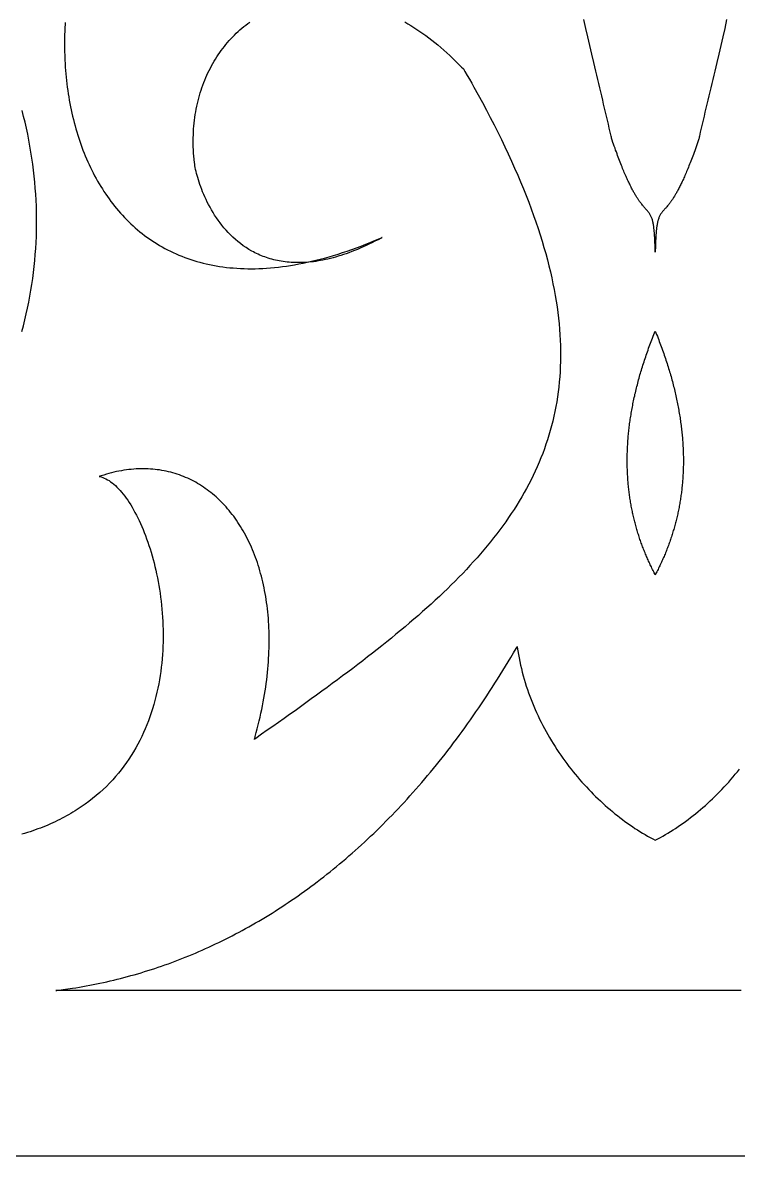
# Model space of a CAD drawing. Extents: x -53 to 64, y 95 to 135.
# Drawn here: x 27.5 to 40.8, y 95.46 to 116.51 of the extents above; entities that cross this region are included whole.
import ezdxf

# ---------------------------------------------------------------- set-up
doc = ezdxf.new("R2010")
doc.units = 0
doc.header["$MEASUREMENT"] = 0
doc.layers.add('LAYER_1', color=18, linetype='CONTINUOUS')

msp = doc.modelspace()

# ---------------------------------------------------------------- linework, layer by layer
at = {"layer": 'LAYER_1'}
for points in [[(34.601, 116.525), (34.656, 116.492), (34.712, 116.459), (34.767, 116.424), (34.823, 116.387), (34.878, 116.35), (34.934, 116.311), (34.99, 116.271), (35.045, 116.23), (35.101, 116.187), (35.156, 116.143), (35.212, 116.098), (35.268, 116.051), (35.323, 116.003), (35.379, 115.954), (35.434, 115.903), (35.489, 115.851), (35.545, 115.798), (35.6, 115.743), (35.655, 115.687), (35.683, 115.658), (35.69, 115.651), (35.693, 115.648), (35.695, 115.646), (35.696, 115.645), (35.697, 115.643), (35.718, 115.606), (35.761, 115.533), (35.802, 115.46), (35.843, 115.387), (35.884, 115.315), (35.963, 115.172), (36.041, 115.03), (36.116, 114.889), (36.189, 114.75), (36.26, 114.612), (36.329, 114.475), (36.395, 114.34), (36.46, 114.206), (36.522, 114.073), (36.583, 113.941), (36.641, 113.811), (36.697, 113.682), (36.752, 113.554), (36.804, 113.427), (36.854, 113.302), (36.902, 113.178), (36.949, 113.054), (36.993, 112.932), (37.035, 112.812), (37.076, 112.692), (37.114, 112.573), (37.151, 112.456), (37.185, 112.339), (37.218, 112.224), (37.249, 112.11), (37.278, 111.997), (37.305, 111.884), (37.33, 111.773), (37.353, 111.663), (37.374, 111.554), (37.394, 111.446), (37.412, 111.339), (37.428, 111.232), (37.442, 111.127), (37.455, 111.023), (37.465, 110.919), (37.474, 110.817), (37.482, 110.715), (37.487, 110.615), (37.491, 110.515), (37.493, 110.416), (37.493, 110.318), (37.492, 110.221), (37.489, 110.124), (37.484, 110.028), (37.478, 109.934), (37.47, 109.84), (37.46, 109.746), (37.449, 109.654), (37.436, 109.562), (37.422, 109.471), (37.406, 109.381), (37.388, 109.291), (37.369, 109.202), (37.349, 109.114), (37.326, 109.026), (37.303, 108.939), (37.278, 108.853), (37.251, 108.768), (37.223, 108.683), (37.193, 108.598), (37.162, 108.514), (37.129, 108.431), (37.095, 108.348), (37.06, 108.266), (37.023, 108.185), (36.985, 108.104), (36.945, 108.023), (36.904, 107.943), (36.862, 107.864), (36.818, 107.785), (36.773, 107.706), (36.726, 107.628), (36.679, 107.551), (36.63, 107.473), (36.579, 107.397), (36.527, 107.32), (36.475, 107.244), (36.42, 107.169), (36.365, 107.093), (36.308, 107.018), (36.25, 106.944), (36.191, 106.87), (36.131, 106.796), (36.069, 106.722), (36.007, 106.649), (35.943, 106.576), (35.878, 106.503), (35.811, 106.43), (35.744, 106.358), (35.676, 106.286), (35.606, 106.214), (35.535, 106.143), (35.464, 106.071), (35.391, 106), (35.317, 105.929), (35.242, 105.858), (35.166, 105.787), (35.089, 105.716), (35.011, 105.646), (34.932, 105.575), (34.852, 105.505), (34.771, 105.435), (34.689, 105.364), (34.606, 105.294), (34.522, 105.224), (34.437, 105.154), (34.351, 105.084), (34.265, 105.013), (34.177, 104.943), (34.089, 104.873), (33.999, 104.803), (33.909, 104.733), (33.818, 104.662), (33.726, 104.592), (33.633, 104.521), (33.54, 104.451), (33.445, 104.38), (33.35, 104.309), (33.254, 104.238), (33.158, 104.167), (33.06, 104.096), (32.962, 104.024), (32.863, 103.953), (32.763, 103.881), (32.663, 103.809), (32.562, 103.736), (32.46, 103.664), (32.357, 103.591), (32.254, 103.518), (32.151, 103.444), (32.046, 103.371), (31.941, 103.297), (31.835, 103.222), (31.809, 103.204), (31.807, 103.203), (31.807, 103.204), (31.808, 103.206), (31.809, 103.211), (31.812, 103.22), (31.822, 103.256), (31.842, 103.329), (31.861, 103.401), (31.879, 103.473), (31.897, 103.545), (31.913, 103.616), (31.929, 103.687), (31.944, 103.758), (31.958, 103.828), (31.971, 103.898), (31.984, 103.968), (31.996, 104.037), (32.007, 104.106), (32.017, 104.174), (32.026, 104.242), (32.035, 104.31), (32.043, 104.377), (32.05, 104.444), (32.056, 104.51), (32.062, 104.576), (32.067, 104.641), (32.071, 104.706), (32.075, 104.771), (32.077, 104.835), (32.079, 104.899), (32.081, 104.962), (32.081, 105.025), (32.081, 105.088), (32.08, 105.15), (32.079, 105.211), (32.076, 105.272), (32.073, 105.333), (32.07, 105.393), (32.066, 105.452), (32.061, 105.511), (32.055, 105.57), (32.049, 105.628), (32.042, 105.686), (32.034, 105.743), (32.026, 105.799), (32.017, 105.855), (32.007, 105.911), (31.997, 105.966), (31.986, 106.02), (31.975, 106.074), (31.963, 106.128), (31.95, 106.18), (31.937, 106.233), (31.923, 106.284), (31.909, 106.335), (31.894, 106.386), (31.878, 106.436), (31.862, 106.485), (31.845, 106.534), (31.827, 106.583), (31.809, 106.63), (31.791, 106.677), (31.772, 106.724), (31.752, 106.77), (31.732, 106.815), (31.711, 106.859), (31.69, 106.903), (31.668, 106.947), (31.646, 106.99), (31.623, 107.032), (31.6, 107.073), (31.576, 107.114), (31.551, 107.154), (31.526, 107.194), (31.501, 107.233), (31.475, 107.271), (31.448, 107.308), (31.422, 107.345), (31.394, 107.381), (31.366, 107.417), (31.338, 107.452), (31.309, 107.486), (31.28, 107.519), (31.25, 107.552), (31.22, 107.584), (31.189, 107.615), (31.158, 107.646), (31.127, 107.675), (31.095, 107.705), (31.063, 107.733), (31.03, 107.761), (30.997, 107.788), (30.963, 107.814), (30.929, 107.839), (30.895, 107.864), (30.86, 107.888), (30.825, 107.911), (30.789, 107.933), (30.753, 107.955), (30.717, 107.976), (30.68, 107.996), (30.643, 108.015), (30.606, 108.033), (30.568, 108.051), (30.53, 108.068), (30.491, 108.084), (30.452, 108.099), (30.413, 108.113), (30.373, 108.127), (30.334, 108.139), (30.293, 108.151), (30.253, 108.162), (30.212, 108.173), (30.171, 108.182), (30.13, 108.191), (30.088, 108.198), (30.046, 108.205), (30.004, 108.211), (29.961, 108.216), (29.918, 108.22), (29.875, 108.223), (29.832, 108.226), (29.788, 108.227), (29.744, 108.228), (29.7, 108.228), (29.655, 108.226), (29.611, 108.224), (29.566, 108.221), (29.521, 108.217), (29.475, 108.213), (29.43, 108.207), (29.384, 108.2), (29.338, 108.192), (29.292, 108.184), (29.245, 108.174), (29.199, 108.164), (29.152, 108.152), (29.105, 108.14), (29.057, 108.126), (29.01, 108.112), (28.962, 108.097), (28.939, 108.089), (28.927, 108.085), (28.925, 108.084), (28.924, 108.084), (28.925, 108.084), (28.926, 108.083), (28.93, 108.083), (28.96, 108.075), (28.989, 108.066), (29.018, 108.054), (29.048, 108.041), (29.078, 108.025), (29.107, 108.007), (29.137, 107.987), (29.166, 107.965), (29.196, 107.941), (29.225, 107.915), (29.254, 107.887), (29.283, 107.858), (29.312, 107.826), (29.341, 107.793), (29.37, 107.758), (29.398, 107.721), (29.426, 107.683), (29.454, 107.642), (29.482, 107.601), (29.509, 107.557), (29.536, 107.512), (29.563, 107.466), (29.589, 107.418), (29.615, 107.369), (29.641, 107.318), (29.666, 107.266), (29.691, 107.212), (29.715, 107.158), (29.738, 107.102), (29.761, 107.044), (29.784, 106.986), (29.806, 106.926), (29.828, 106.866), (29.848, 106.804), (29.869, 106.741), (29.888, 106.677), (29.907, 106.612), (29.925, 106.546), (29.943, 106.48), (29.96, 106.412), (29.976, 106.344), (29.991, 106.274), (30.005, 106.204), (30.019, 106.134), (30.032, 106.062), (30.044, 105.99), (30.055, 105.917), (30.065, 105.844), (30.074, 105.77), (30.082, 105.696), (30.09, 105.621), (30.096, 105.546), (30.101, 105.47), (30.105, 105.394), (30.109, 105.317), (30.111, 105.241), (30.112, 105.164), (30.111, 105.086), (30.11, 105.009), (30.108, 104.931), (30.104, 104.854), (30.099, 104.776), (30.093, 104.698), (30.086, 104.62), (30.077, 104.542), (30.067, 104.465), (30.056, 104.387), (30.043, 104.309), (30.029, 104.232), (30.014, 104.154), (29.997, 104.077), (29.979, 104.001), (29.96, 103.924), (29.939, 103.848), (29.916, 103.772), (29.892, 103.697), (29.866, 103.622), (29.839, 103.548), (29.81, 103.474), (29.78, 103.401), (29.748, 103.328), (29.714, 103.256), (29.679, 103.184), (29.642, 103.113), (29.603, 103.043), (29.563, 102.974), (29.521, 102.906), (29.477, 102.838), (29.431, 102.771), (29.383, 102.705), (29.334, 102.64), (29.283, 102.576), (29.23, 102.513), (29.175, 102.452), (29.118, 102.391), (29.059, 102.331), (28.998, 102.272), (28.935, 102.215), (28.87, 102.159), (28.803, 102.104), (28.734, 102.051), (28.663, 101.998), (28.59, 101.948), (28.514, 101.898), (28.476, 101.874), (28.437, 101.85), (28.397, 101.827), (28.357, 101.804), (28.317, 101.781), (28.276, 101.759), (28.234, 101.737), (28.192, 101.715), (28.149, 101.694), (28.105, 101.673), (28.061, 101.653), (28.017, 101.633), (27.972, 101.613), (27.926, 101.594), (27.88, 101.576), (27.833, 101.557), (27.786, 101.54), (27.738, 101.522), (27.689, 101.505), (27.64, 101.489), (27.59, 101.473), (27.54, 101.457), (27.489, 101.442)], [(28.29, 116.513), (28.284, 116.385), (28.28, 116.257), (28.279, 116.13), (28.28, 116.003), (28.283, 115.876), (28.286, 115.813), (28.29, 115.75), (28.294, 115.687), (28.298, 115.625), (28.304, 115.562), (28.31, 115.5), (28.316, 115.438), (28.323, 115.376), (28.331, 115.315), (28.34, 115.253), (28.349, 115.192), (28.359, 115.131), (28.369, 115.071), (28.38, 115.01), (28.392, 114.95), (28.404, 114.891), (28.417, 114.831), (28.431, 114.772), (28.445, 114.713), (28.46, 114.655), (28.475, 114.596), (28.491, 114.539), (28.508, 114.481), (28.526, 114.424), (28.544, 114.367), (28.563, 114.311), (28.582, 114.255), (28.602, 114.2), (28.623, 114.145), (28.644, 114.09), (28.666, 114.036), (28.689, 113.982), (28.713, 113.929), (28.737, 113.876), (28.761, 113.823), (28.787, 113.772), (28.813, 113.72), (28.839, 113.669), (28.867, 113.619), (28.895, 113.569), (28.923, 113.52), (28.953, 113.472), (28.983, 113.423), (29.013, 113.376), (29.045, 113.329), (29.076, 113.283), (29.109, 113.237), (29.142, 113.192), (29.176, 113.147), (29.211, 113.103), (29.246, 113.06), (29.283, 113.018), (29.319, 112.976), (29.357, 112.934), (29.395, 112.894), (29.433, 112.854), (29.473, 112.815), (29.513, 112.777), (29.554, 112.739), (29.595, 112.702), (29.637, 112.666), (29.68, 112.63), (29.723, 112.596), (29.768, 112.562), (29.812, 112.528), (29.858, 112.496), (29.904, 112.465), (29.951, 112.434), (29.999, 112.404), (30.047, 112.375), (30.096, 112.347), (30.146, 112.319), (30.196, 112.293), (30.247, 112.267), (30.299, 112.243), (30.351, 112.219), (30.404, 112.196), (30.458, 112.174), (30.513, 112.153), (30.568, 112.133), (30.624, 112.114), (30.681, 112.096), (30.738, 112.078), (30.796, 112.062), (30.855, 112.047), (30.914, 112.032), (30.974, 112.019), (31.035, 112.007), (31.097, 111.996), (31.159, 111.986), (31.222, 111.977), (31.286, 111.968), (31.35, 111.961), (31.415, 111.956), (31.481, 111.951), (31.548, 111.947), (31.615, 111.944), (31.683, 111.943), (31.751, 111.943), (31.821, 111.943), (31.891, 111.945), (31.962, 111.948), (32.033, 111.953), (32.106, 111.958), (32.179, 111.965), (32.252, 111.973), (32.327, 111.982), (32.402, 111.992), (32.478, 112.004), (32.554, 112.016), (32.632, 112.03), (32.71, 112.046), (32.789, 112.062), (32.868, 112.08), (32.948, 112.099), (33.029, 112.12), (33.111, 112.141), (33.193, 112.164), (33.277, 112.189), (33.36, 112.214), (33.445, 112.242), (33.53, 112.27), (33.617, 112.3), (33.703, 112.331), (33.791, 112.364), (33.879, 112.398), (33.968, 112.433), (34.058, 112.47), (34.149, 112.508), (34.172, 112.518), (34.177, 112.521), (34.179, 112.521), (34.179, 112.521), (34.179, 112.521), (34.178, 112.521), (34.174, 112.519), (34.16, 112.511), (34.103, 112.481), (34.046, 112.452), (33.991, 112.424), (33.935, 112.397), (33.88, 112.371), (33.826, 112.347), (33.773, 112.323), (33.72, 112.301), (33.667, 112.279), (33.615, 112.259), (33.564, 112.24), (33.513, 112.221), (33.463, 112.204), (33.413, 112.188), (33.364, 112.173), (33.315, 112.159), (33.267, 112.145), (33.22, 112.133), (33.173, 112.122), (33.126, 112.111), (33.08, 112.102), (33.035, 112.093), (32.99, 112.086), (32.946, 112.079), (32.902, 112.073), (32.859, 112.068), (32.816, 112.064), (32.774, 112.06), (32.732, 112.058), (32.691, 112.056), (32.65, 112.055), (32.61, 112.055), (32.57, 112.055), (32.531, 112.057), (32.492, 112.059), (32.454, 112.062), (32.416, 112.065), (32.379, 112.069), (32.342, 112.074), (32.306, 112.08), (32.27, 112.086), (32.235, 112.093), (32.2, 112.101), (32.166, 112.109), (32.132, 112.118), (32.098, 112.128), (32.065, 112.138), (32.033, 112.148), (32.001, 112.16), (31.969, 112.171), (31.938, 112.184), (31.908, 112.197), (31.877, 112.21), (31.848, 112.224), (31.818, 112.238), (31.789, 112.253), (31.761, 112.269), (31.705, 112.301), (31.652, 112.335), (31.6, 112.37), (31.549, 112.408), (31.5, 112.446), (31.453, 112.486), (31.408, 112.527), (31.364, 112.57), (31.322, 112.613), (31.281, 112.657), (31.242, 112.703), (31.205, 112.748), (31.169, 112.795), (31.134, 112.842), (31.101, 112.89), (31.069, 112.938), (31.039, 112.986), (31.01, 113.035), (30.983, 113.083), (30.957, 113.132), (30.932, 113.18), (30.909, 113.228), (30.887, 113.276), (30.866, 113.323), (30.846, 113.37), (30.828, 113.416), (30.811, 113.461), (30.795, 113.506), (30.78, 113.55), (30.767, 113.592), (30.754, 113.634), (30.743, 113.674), (30.733, 113.713), (30.724, 113.75), (30.716, 113.786), (30.709, 113.821), (30.703, 113.854), (30.698, 113.884), (30.694, 113.913), (30.693, 113.927), (30.692, 113.929), (30.692, 113.93), (30.692, 113.931), (30.692, 113.933), (30.69, 113.947), (30.687, 113.976), (30.682, 114.034), (30.678, 114.091), (30.675, 114.148), (30.672, 114.205), (30.671, 114.261), (30.671, 114.317), (30.671, 114.372), (30.673, 114.428), (30.675, 114.483), (30.678, 114.537), (30.682, 114.591), (30.688, 114.645), (30.694, 114.698), (30.7, 114.751), (30.708, 114.804), (30.717, 114.856), (30.726, 114.907), (30.737, 114.958), (30.748, 115.009), (30.76, 115.059), (30.773, 115.109), (30.786, 115.158), (30.801, 115.207), (30.816, 115.256), (30.832, 115.303), (30.849, 115.351), (30.867, 115.398), (30.885, 115.444), (30.905, 115.49), (30.924, 115.535), (30.945, 115.58), (30.967, 115.624), (30.989, 115.667), (31.012, 115.71), (31.035, 115.753), (31.06, 115.795), (31.085, 115.836), (31.11, 115.876), (31.137, 115.916), (31.164, 115.956), (31.192, 115.995), (31.22, 116.033), (31.249, 116.07), (31.279, 116.107), (31.309, 116.143), (31.34, 116.179), (31.372, 116.214), (31.404, 116.248), (31.437, 116.281), (31.471, 116.314), (31.505, 116.346), (31.539, 116.377), (31.574, 116.408), (31.61, 116.438), (31.646, 116.467), (31.683, 116.495), (31.721, 116.523)], [(40.578, 116.567), (40.542, 116.405), (40.505, 116.245), (40.469, 116.085), (40.432, 115.927), (40.395, 115.769), (40.376, 115.691), (40.358, 115.612), (40.339, 115.534), (40.321, 115.457), (40.303, 115.38), (40.284, 115.303), (40.266, 115.226), (40.248, 115.15), (40.23, 115.074), (40.212, 114.998), (40.194, 114.923), (40.176, 114.848), (40.159, 114.773), (40.141, 114.699), (40.124, 114.625), (40.106, 114.551), (40.089, 114.478), (40.072, 114.405), (40.068, 114.387), (40.068, 114.385), (40.068, 114.385), (40.068, 114.385), (40.068, 114.385), (40.068, 114.385), (40.068, 114.385), (40.068, 114.385), (40.068, 114.385), (40.068, 114.385), (40.068, 114.384), (40.068, 114.383), (40.068, 114.382), (40.068, 114.378), (40.068, 114.374), (40.068, 114.373), (40.068, 114.373), (40.068, 114.372), (40.068, 114.372), (40.068, 114.372), (40.068, 114.372), (40.068, 114.372), (40.067, 114.372), (40.067, 114.37), (40.065, 114.365), (40.062, 114.356), (40.049, 114.317), (40.036, 114.278), (40.023, 114.241), (40.01, 114.205), (39.998, 114.169), (39.985, 114.134), (39.973, 114.1), (39.961, 114.066), (39.949, 114.034), (39.937, 114.002), (39.925, 113.971), (39.913, 113.94), (39.902, 113.911), (39.89, 113.882), (39.879, 113.853), (39.868, 113.826), (39.857, 113.799), (39.846, 113.772), (39.835, 113.747), (39.825, 113.721), (39.814, 113.697), (39.804, 113.673), (39.794, 113.65), (39.784, 113.628), (39.774, 113.606), (39.764, 113.584), (39.754, 113.563), (39.745, 113.543), (39.735, 113.523), (39.726, 113.504), (39.716, 113.485), (39.707, 113.467), (39.698, 113.45), (39.689, 113.433), (39.681, 113.416), (39.672, 113.4), (39.663, 113.384), (39.655, 113.369), (39.647, 113.354), (39.639, 113.34), (39.63, 113.326), (39.623, 113.312), (39.615, 113.299), (39.607, 113.287), (39.599, 113.274), (39.592, 113.262), (39.584, 113.251), (39.577, 113.24), (39.57, 113.229), (39.563, 113.218), (39.556, 113.208), (39.549, 113.198), (39.542, 113.189), (39.535, 113.179), (39.529, 113.17), (39.522, 113.162), (39.516, 113.153), (39.509, 113.145), (39.503, 113.137), (39.491, 113.122), (39.479, 113.108), (39.468, 113.094), (39.457, 113.081), (39.446, 113.069), (39.436, 113.058), (39.426, 113.047), (39.417, 113.036), (39.408, 113.025), (39.399, 113.015), (39.39, 113.005), (39.382, 112.995), (39.374, 112.985), (39.366, 112.974), (39.359, 112.964), (39.352, 112.953), (39.345, 112.942), (39.339, 112.931), (39.333, 112.919), (39.327, 112.907), (39.321, 112.893), (39.316, 112.879), (39.311, 112.865), (39.306, 112.849), (39.304, 112.841), (39.301, 112.832), (39.299, 112.824), (39.297, 112.815), (39.295, 112.805), (39.293, 112.796), (39.291, 112.786), (39.289, 112.775), (39.287, 112.765), (39.285, 112.754), (39.283, 112.743), (39.282, 112.731), (39.28, 112.719), (39.278, 112.707), (39.277, 112.694), (39.275, 112.681), (39.274, 112.667), (39.272, 112.653), (39.271, 112.639), (39.27, 112.624), (39.268, 112.609), (39.267, 112.593), (39.266, 112.577), (39.265, 112.56), (39.264, 112.543), (39.263, 112.525), (39.262, 112.507), (39.261, 112.488), (39.26, 112.469), (39.259, 112.449), (39.258, 112.429), (39.257, 112.408), (39.256, 112.386), (39.256, 112.364), (39.255, 112.342), (39.254, 112.318), (39.253, 112.294), (39.253, 112.27), (39.253, 112.258), (39.252, 112.251), (39.252, 112.25), (39.252, 112.249), (39.252, 112.249), (39.252, 112.249), (39.252, 112.252), (39.252, 112.277), (39.251, 112.301), (39.25, 112.325), (39.25, 112.348), (39.249, 112.371), (39.248, 112.393), (39.247, 112.414), (39.247, 112.435), (39.246, 112.455), (39.245, 112.475), (39.244, 112.494), (39.243, 112.512), (39.242, 112.53), (39.241, 112.548), (39.24, 112.565), (39.239, 112.582), (39.237, 112.598), (39.236, 112.613), (39.235, 112.628), (39.234, 112.643), (39.232, 112.657), (39.231, 112.671), (39.229, 112.685), (39.228, 112.698), (39.226, 112.71), (39.225, 112.723), (39.223, 112.735), (39.221, 112.746), (39.22, 112.757), (39.218, 112.768), (39.216, 112.778), (39.214, 112.789), (39.212, 112.798), (39.21, 112.808), (39.208, 112.817), (39.206, 112.826), (39.203, 112.835), (39.199, 112.851), (39.194, 112.867), (39.189, 112.881), (39.184, 112.895), (39.178, 112.908), (39.172, 112.921), (39.166, 112.933), (39.159, 112.944), (39.153, 112.955), (39.146, 112.966), (39.138, 112.976), (39.131, 112.986), (39.123, 112.996), (39.115, 113.006), (39.106, 113.016), (39.097, 113.027), (39.088, 113.037), (39.078, 113.048), (39.068, 113.059), (39.058, 113.071), (39.047, 113.083), (39.036, 113.096), (39.025, 113.11), (39.013, 113.124), (39.001, 113.139), (38.995, 113.147), (38.988, 113.156), (38.982, 113.164), (38.976, 113.173), (38.969, 113.182), (38.962, 113.191), (38.955, 113.201), (38.948, 113.211), (38.941, 113.221), (38.934, 113.232), (38.927, 113.243), (38.92, 113.254), (38.912, 113.266), (38.905, 113.278), (38.897, 113.29), (38.889, 113.303), (38.881, 113.316), (38.873, 113.33), (38.865, 113.344), (38.857, 113.358), (38.849, 113.373), (38.84, 113.389), (38.832, 113.404), (38.823, 113.421), (38.814, 113.437), (38.805, 113.455), (38.796, 113.472), (38.787, 113.491), (38.778, 113.51), (38.768, 113.529), (38.759, 113.549), (38.749, 113.569), (38.739, 113.59), (38.73, 113.612), (38.72, 113.634), (38.709, 113.657), (38.699, 113.68), (38.689, 113.704), (38.678, 113.729), (38.668, 113.754), (38.657, 113.78), (38.646, 113.806), (38.635, 113.833), (38.624, 113.861), (38.612, 113.89), (38.601, 113.919), (38.589, 113.949), (38.578, 113.98), (38.566, 114.011), (38.554, 114.043), (38.542, 114.076), (38.53, 114.11), (38.517, 114.144), (38.505, 114.179), (38.492, 114.215), (38.479, 114.252), (38.466, 114.289), (38.453, 114.328), (38.44, 114.367), (38.438, 114.372), (38.438, 114.372), (38.438, 114.372), (38.438, 114.372), (38.438, 114.372), (38.438, 114.372), (38.438, 114.372), (38.438, 114.372), (38.438, 114.373), (38.438, 114.373), (38.438, 114.375), (38.438, 114.376), (38.438, 114.38), (38.438, 114.382), (38.438, 114.383), (38.438, 114.384), (38.438, 114.385), (38.438, 114.385), (38.438, 114.385), (38.438, 114.385), (38.438, 114.385), (38.438, 114.385), (38.438, 114.385), (38.438, 114.385), (38.438, 114.387), (38.433, 114.405), (38.416, 114.478), (38.399, 114.551), (38.382, 114.625), (38.365, 114.699), (38.347, 114.773), (38.33, 114.848), (38.312, 114.923), (38.294, 114.998), (38.276, 115.074), (38.258, 115.15), (38.24, 115.226), (38.221, 115.303), (38.203, 115.38), (38.185, 115.457), (38.166, 115.534), (38.148, 115.612), (38.129, 115.691), (38.111, 115.769), (38.074, 115.927), (38.037, 116.085), (38, 116.245), (37.964, 116.405), (37.928, 116.567)], [(27.488, 110.775), (27.517, 110.884), (27.545, 110.993), (27.57, 111.102), (27.594, 111.211), (27.617, 111.321), (27.638, 111.431), (27.657, 111.541), (27.675, 111.652), (27.691, 111.763), (27.705, 111.874), (27.718, 111.985), (27.729, 112.096), (27.738, 112.208), (27.746, 112.319), (27.752, 112.431), (27.757, 112.543), (27.76, 112.655), (27.762, 112.767), (27.762, 112.879), (27.76, 112.991), (27.757, 113.103), (27.752, 113.215), (27.745, 113.327), (27.738, 113.439), (27.728, 113.551), (27.717, 113.662), (27.704, 113.774), (27.69, 113.886), (27.674, 113.997), (27.657, 114.108), (27.638, 114.219), (27.618, 114.33), (27.596, 114.441), (27.572, 114.551), (27.547, 114.661), (27.521, 114.771), (27.493, 114.881)], [(40.848, 98.539), (40.766, 98.539), (40.685, 98.539), (40.607, 98.539), (40.568, 98.539), (40.53, 98.539), (40.492, 98.539), (40.455, 98.539), (40.418, 98.539), (40.381, 98.539), (40.345, 98.539), (40.31, 98.539), (40.275, 98.539), (40.241, 98.539), (40.207, 98.539), (40.173, 98.539), (40.14, 98.539), (40.108, 98.539), (40.076, 98.539), (40.044, 98.539), (40.013, 98.539), (39.983, 98.539), (39.953, 98.539), (39.924, 98.539), (39.895, 98.539), (39.867, 98.539), (39.839, 98.539), (39.812, 98.539), (39.786, 98.539), (39.76, 98.539), (39.734, 98.539), (39.71, 98.539), (39.685, 98.539), (39.662, 98.539), (39.639, 98.539), (39.616, 98.539), (39.595, 98.539), (39.574, 98.539), (39.553, 98.539), (39.533, 98.539), (39.514, 98.539), (39.495, 98.539), (39.477, 98.539), (39.46, 98.539), (39.443, 98.539), (39.427, 98.539), (39.412, 98.539), (39.397, 98.539), (39.383, 98.539), (39.37, 98.539), (39.357, 98.539), (39.345, 98.539), (39.334, 98.539), (39.323, 98.539), (39.314, 98.539), (39.304, 98.539), (39.296, 98.539), (39.288, 98.539), (39.281, 98.539), (39.275, 98.539), (39.27, 98.539), (39.265, 98.539), (39.261, 98.539), (39.258, 98.539), (39.255, 98.539), (39.253, 98.539), (39.252, 98.539), (39.252, 98.539), (39.252, 98.539), (39.25, 98.539), (39.248, 98.539), (39.245, 98.539), (39.242, 98.539), (39.237, 98.539), (39.232, 98.539), (39.226, 98.539), (39.219, 98.539), (39.212, 98.539), (39.204, 98.539), (39.195, 98.539), (39.186, 98.539), (39.175, 98.539), (39.164, 98.539), (39.153, 98.539), (39.14, 98.539), (39.127, 98.539), (39.114, 98.539), (39.099, 98.539), (39.084, 98.539), (39.068, 98.539), (39.052, 98.539), (39.035, 98.539), (39.017, 98.539), (38.999, 98.539), (38.98, 98.539), (38.96, 98.539), (38.94, 98.539), (38.919, 98.539), (38.898, 98.539), (38.875, 98.539), (38.853, 98.539), (38.829, 98.539), (38.805, 98.539), (38.781, 98.539), (38.756, 98.539), (38.73, 98.539), (38.704, 98.539), (38.677, 98.539), (38.65, 98.539), (38.622, 98.539), (38.593, 98.539), (38.564, 98.539), (38.535, 98.539), (38.504, 98.539), (38.474, 98.539), (38.443, 98.539), (38.411, 98.539), (38.379, 98.539), (38.346, 98.539), (38.313, 98.539), (38.279, 98.539), (38.245, 98.539), (38.21, 98.539), (38.175, 98.539), (38.139, 98.539), (38.103, 98.539), (38.066, 98.539), (38.029, 98.539), (37.991, 98.539), (37.953, 98.539), (37.876, 98.539), (37.797, 98.539), (37.716, 98.539), (37.633, 98.539), (37.549, 98.539), (37.463, 98.539), (37.376, 98.539), (37.287, 98.539), (37.197, 98.539), (37.105, 98.539), (37.012, 98.539), (36.918, 98.539), (36.822, 98.539), (36.726, 98.539), (36.628, 98.539), (36.528, 98.539), (36.428, 98.539), (36.327, 98.539), (36.224, 98.539), (36.121, 98.539), (36.017, 98.539), (35.911, 98.539), (35.805, 98.539), (35.699, 98.539), (35.591, 98.539), (35.483, 98.539), (35.373, 98.539), (35.264, 98.539), (35.154, 98.539), (35.043, 98.539), (34.931, 98.539), (34.819, 98.539), (34.595, 98.539), (34.368, 98.539), (34.141, 98.539), (33.685, 98.539), (33.229, 98.539), (33.001, 98.539), (32.775, 98.539), (32.55, 98.539), (32.438, 98.539), (32.327, 98.539), (32.216, 98.539), (32.106, 98.539), (31.996, 98.539), (31.887, 98.539), (31.779, 98.539), (31.671, 98.539), (31.564, 98.539), (31.458, 98.539), (31.353, 98.539), (31.249, 98.539), (31.145, 98.539), (31.043, 98.539), (30.942, 98.539), (30.841, 98.539), (30.742, 98.539), (30.644, 98.539), (30.547, 98.539), (30.452, 98.539), (30.357, 98.539), (30.264, 98.539), (30.173, 98.539), (30.082, 98.539), (29.994, 98.539), (29.906, 98.539), (29.821, 98.539), (29.737, 98.539), (29.654, 98.539), (29.573, 98.539), (29.494, 98.539), (29.417, 98.539), (29.378, 98.539), (29.341, 98.539), (29.304, 98.539), (29.267, 98.539), (29.231, 98.539), (29.195, 98.539), (29.16, 98.539), (29.125, 98.539), (29.091, 98.539), (29.057, 98.539), (29.024, 98.539), (28.991, 98.539), (28.959, 98.539), (28.927, 98.539), (28.896, 98.539), (28.865, 98.539), (28.835, 98.539), (28.806, 98.539), (28.776, 98.539), (28.748, 98.539), (28.72, 98.539), (28.693, 98.539), (28.666, 98.539), (28.64, 98.539), (28.614, 98.539), (28.589, 98.539), (28.564, 98.539), (28.54, 98.539), (28.517, 98.539), (28.494, 98.539), (28.472, 98.539), (28.451, 98.539), (28.43, 98.539), (28.41, 98.539), (28.39, 98.539), (28.371, 98.539), (28.353, 98.539), (28.335, 98.539), (28.318, 98.539), (28.301, 98.539), (28.286, 98.539), (28.271, 98.539), (28.256, 98.539), (28.242, 98.539), (28.229, 98.539), (28.217, 98.539), (28.205, 98.539), (28.194, 98.539), (28.184, 98.539), (28.175, 98.539), (28.166, 98.539), (28.158, 98.539), (28.15, 98.539), (28.144, 98.539), (28.138, 98.539), (28.133, 98.539), (28.128, 98.539), (28.124, 98.539), (28.122, 98.539), (28.119, 98.539), (28.118, 98.539), (28.117, 98.539), (28.117, 98.539), (28.117, 98.539), (28.118, 98.539), (28.12, 98.54), (28.124, 98.54), (28.14, 98.542), (28.172, 98.546), (28.3, 98.563), (28.428, 98.582), (28.492, 98.592), (28.556, 98.603), (28.62, 98.614), (28.684, 98.626), (28.748, 98.637), (28.811, 98.65), (28.875, 98.663), (28.939, 98.676), (29.003, 98.69), (29.067, 98.704), (29.13, 98.718), (29.194, 98.734), (29.258, 98.749), (29.322, 98.765), (29.385, 98.782), (29.449, 98.799), (29.512, 98.816), (29.576, 98.834), (29.639, 98.852), (29.703, 98.871), (29.766, 98.89), (29.83, 98.91), (29.893, 98.93), (29.956, 98.951), (30.02, 98.972), (30.083, 98.994), (30.146, 99.016), (30.209, 99.038), (30.272, 99.061), (30.335, 99.085), (30.398, 99.109), (30.461, 99.133), (30.524, 99.158), (30.587, 99.184), (30.65, 99.209), (30.712, 99.236), (30.775, 99.263), (30.837, 99.29), (30.9, 99.318), (30.962, 99.346), (31.025, 99.375), (31.087, 99.404), (31.149, 99.434), (31.211, 99.464), (31.273, 99.495), (31.335, 99.526), (31.397, 99.558), (31.459, 99.59), (31.521, 99.623), (31.582, 99.656), (31.644, 99.69), (31.706, 99.724), (31.767, 99.759), (31.828, 99.794), (31.89, 99.83), (31.951, 99.866), (32.012, 99.903), (32.073, 99.94), (32.134, 99.978), (32.194, 100.016), (32.255, 100.055), (32.316, 100.094), (32.376, 100.134), (32.436, 100.174), (32.497, 100.215), (32.557, 100.256), (32.617, 100.298), (32.677, 100.34), (32.737, 100.383), (32.797, 100.427), (32.856, 100.47), (32.916, 100.515), (32.975, 100.56), (33.034, 100.605), (33.094, 100.651), (33.153, 100.698), (33.212, 100.745), (33.27, 100.792), (33.329, 100.84), (33.388, 100.889), (33.446, 100.938), (33.504, 100.988), (33.563, 101.038), (33.621, 101.088), (33.679, 101.14), (33.736, 101.191), (33.794, 101.244), (33.851, 101.297), (33.909, 101.35), (33.966, 101.404), (34.023, 101.458), (34.08, 101.513), (34.137, 101.569), (34.194, 101.625), (34.25, 101.682), (34.307, 101.739), (34.363, 101.796), (34.419, 101.855), (34.475, 101.914), (34.531, 101.973), (34.586, 102.033), (34.642, 102.093), (34.697, 102.154), (34.752, 102.216), (34.807, 102.278), (34.862, 102.341), (34.916, 102.404), (34.971, 102.468), (35.025, 102.532), (35.079, 102.597), (35.133, 102.662), (35.187, 102.728), (35.241, 102.795), (35.294, 102.862), (35.348, 102.93), (35.401, 102.998), (35.454, 103.067), (35.506, 103.136), (35.559, 103.206), (35.611, 103.276), (35.664, 103.348), (35.716, 103.419), (35.767, 103.491), (35.819, 103.564), (35.871, 103.638), (35.922, 103.712), (35.973, 103.786), (36.024, 103.861), (36.074, 103.937), (36.125, 104.013), (36.175, 104.09), (36.225, 104.167), (36.275, 104.245), (36.325, 104.324), (36.374, 104.403), (36.424, 104.483), (36.473, 104.563), (36.522, 104.644), (36.57, 104.726), (36.619, 104.808), (36.667, 104.891), (36.679, 104.911), (36.685, 104.922), (36.686, 104.924), (36.687, 104.926), (36.687, 104.926), (36.687, 104.926), (36.688, 104.925), (36.689, 104.917), (36.699, 104.849), (36.71, 104.782), (36.723, 104.715), (36.736, 104.648), (36.75, 104.582), (36.766, 104.516), (36.782, 104.451), (36.799, 104.386), (36.818, 104.321), (36.837, 104.257), (36.857, 104.193), (36.878, 104.13), (36.9, 104.067), (36.922, 104.005), (36.946, 103.943), (36.97, 103.881), (36.996, 103.82), (37.022, 103.759), (37.048, 103.699), (37.076, 103.639), (37.104, 103.58), (37.133, 103.521), (37.163, 103.463), (37.194, 103.405), (37.225, 103.348), (37.257, 103.291), (37.289, 103.235), (37.323, 103.179), (37.357, 103.124), (37.391, 103.069), (37.426, 103.015), (37.462, 102.961), (37.498, 102.908), (37.535, 102.856), (37.572, 102.804), (37.61, 102.753), (37.649, 102.702), (37.688, 102.652), (37.727, 102.603), (37.767, 102.554), (37.808, 102.506), (37.848, 102.458), (37.89, 102.411), (37.931, 102.365), (37.973, 102.319), (38.016, 102.274), (38.059, 102.23), (38.102, 102.186), (38.145, 102.143), (38.189, 102.1), (38.233, 102.059), (38.278, 102.018), (38.322, 101.977), (38.367, 101.938), (38.413, 101.899), (38.458, 101.861), (38.504, 101.823), (38.55, 101.787), (38.596, 101.751), (38.642, 101.716), (38.688, 101.681), (38.735, 101.648), (38.782, 101.615), (38.829, 101.583), (38.875, 101.551), (38.922, 101.521), (38.969, 101.491), (39.017, 101.462), (39.064, 101.434), (39.111, 101.406), (39.158, 101.38), (39.205, 101.354), (39.252, 101.329), (39.299, 101.354), (39.347, 101.38), (39.394, 101.406), (39.441, 101.434), (39.488, 101.462), (39.535, 101.491), (39.582, 101.521), (39.63, 101.551), (39.676, 101.583), (39.723, 101.615), (39.77, 101.648), (39.817, 101.681), (39.863, 101.716), (39.909, 101.751), (39.955, 101.787), (40.001, 101.823), (40.047, 101.861), (40.093, 101.899), (40.138, 101.938), (40.183, 101.977), (40.228, 102.018), (40.272, 102.059), (40.316, 102.1), (40.36, 102.143), (40.404, 102.186), (40.447, 102.23), (40.49, 102.274), (40.532, 102.319), (40.574, 102.365), (40.616, 102.411), (40.657, 102.458), (40.698, 102.506), (40.738, 102.554), (40.778, 102.603), (40.818, 102.652)], [(41.186, 95.461), (40.285, 95.461), (39.376, 95.461), (38.458, 95.461), (37.533, 95.461), (36.6, 95.461), (35.66, 95.461), (34.713, 95.461), (33.76, 95.461), (32.801, 95.461), (31.837, 95.461), (30.867, 95.461), (29.893, 95.461), (28.914, 95.461), (27.931, 95.461), (26.944, 95.461)]]:
    msp.add_lwpolyline(points, dxfattribs=at)
msp.add_lwpolyline([(39.252, 110.784), (39.265, 110.752), (39.278, 110.719), (39.291, 110.687), (39.304, 110.655), (39.316, 110.623), (39.328, 110.592), (39.34, 110.56), (39.352, 110.528), (39.364, 110.496), (39.375, 110.465), (39.387, 110.433), (39.398, 110.402), (39.409, 110.37), (39.42, 110.339), (39.43, 110.308), (39.441, 110.277), (39.451, 110.246), (39.461, 110.215), (39.471, 110.184), (39.481, 110.153), (39.491, 110.122), (39.5, 110.092), (39.509, 110.061), (39.519, 110.03), (39.528, 110), (39.536, 109.969), (39.545, 109.939), (39.553, 109.909), (39.562, 109.879), (39.57, 109.848), (39.578, 109.818), (39.586, 109.788), (39.593, 109.758), (39.601, 109.729), (39.608, 109.699), (39.615, 109.669), (39.622, 109.64), (39.629, 109.61), (39.636, 109.58), (39.642, 109.551), (39.648, 109.522), (39.655, 109.492), (39.661, 109.463), (39.667, 109.434), (39.672, 109.405), (39.678, 109.376), (39.683, 109.347), (39.688, 109.318), (39.693, 109.289), (39.698, 109.261), (39.703, 109.232), (39.708, 109.203), (39.712, 109.175), (39.716, 109.146), (39.721, 109.118), (39.724, 109.09), (39.728, 109.061), (39.732, 109.033), (39.735, 109.005), (39.739, 108.977), (39.742, 108.949), (39.745, 108.921), (39.748, 108.893), (39.751, 108.865), (39.753, 108.838), (39.756, 108.81), (39.758, 108.782), (39.76, 108.755), (39.762, 108.727), (39.764, 108.7), (39.766, 108.673), (39.767, 108.645), (39.769, 108.618), (39.77, 108.591), (39.771, 108.564), (39.772, 108.537), (39.773, 108.51), (39.773, 108.483), (39.774, 108.457), (39.774, 108.43), (39.774, 108.403), (39.774, 108.377), (39.774, 108.35), (39.774, 108.323), (39.774, 108.297), (39.773, 108.271), (39.773, 108.244), (39.772, 108.218), (39.771, 108.192), (39.77, 108.166), (39.769, 108.14), (39.767, 108.114), (39.766, 108.088), (39.764, 108.062), (39.762, 108.036), (39.761, 108.011), (39.758, 107.985), (39.756, 107.96), (39.754, 107.934), (39.751, 107.909), (39.749, 107.883), (39.746, 107.858), (39.743, 107.833), (39.74, 107.807), (39.737, 107.782), (39.734, 107.757), (39.73, 107.732), (39.727, 107.707), (39.723, 107.682), (39.719, 107.657), (39.715, 107.633), (39.711, 107.608), (39.707, 107.583), (39.703, 107.559), (39.698, 107.534), (39.694, 107.51), (39.689, 107.485), (39.684, 107.461), (39.679, 107.437), (39.674, 107.412), (39.669, 107.388), (39.663, 107.364), (39.658, 107.34), (39.652, 107.316), (39.646, 107.292), (39.64, 107.268), (39.634, 107.244), (39.628, 107.221), (39.622, 107.197), (39.615, 107.173), (39.609, 107.15), (39.602, 107.126), (39.595, 107.103), (39.588, 107.079), (39.581, 107.056), (39.574, 107.033), (39.567, 107.009), (39.559, 106.986), (39.552, 106.963), (39.544, 106.94), (39.536, 106.917), (39.529, 106.894), (39.521, 106.871), (39.512, 106.848), (39.504, 106.826), (39.496, 106.803), (39.487, 106.78), (39.479, 106.758), (39.47, 106.735), (39.461, 106.713), (39.452, 106.69), (39.443, 106.668), (39.434, 106.645), (39.424, 106.623), (39.415, 106.601), (39.405, 106.579), (39.396, 106.557), (39.386, 106.535), (39.376, 106.513), (39.366, 106.491), (39.356, 106.469), (39.346, 106.447), (39.335, 106.425), (39.325, 106.404), (39.314, 106.382), (39.304, 106.36), (39.293, 106.339), (39.282, 106.317), (39.271, 106.296), (39.26, 106.274), (39.254, 106.264), (39.253, 106.261), (39.252, 106.26), (39.252, 106.26), (39.252, 106.26), (39.252, 106.26), (39.252, 106.26), (39.252, 106.261), (39.25, 106.264), (39.245, 106.274), (39.234, 106.296), (39.223, 106.317), (39.212, 106.339), (39.201, 106.36), (39.19, 106.382), (39.18, 106.404), (39.169, 106.425), (39.159, 106.447), (39.149, 106.469), (39.139, 106.491), (39.129, 106.513), (39.119, 106.535), (39.109, 106.557), (39.1, 106.579), (39.09, 106.601), (39.081, 106.623), (39.071, 106.645), (39.062, 106.668), (39.053, 106.69), (39.044, 106.713), (39.035, 106.735), (39.027, 106.758), (39.018, 106.78), (39.009, 106.803), (39.001, 106.826), (38.993, 106.848), (38.985, 106.871), (38.977, 106.894), (38.969, 106.917), (38.961, 106.94), (38.953, 106.963), (38.946, 106.986), (38.939, 107.009), (38.931, 107.033), (38.924, 107.056), (38.917, 107.079), (38.91, 107.103), (38.903, 107.126), (38.897, 107.15), (38.89, 107.173), (38.884, 107.197), (38.878, 107.221), (38.871, 107.244), (38.865, 107.268), (38.859, 107.292), (38.854, 107.316), (38.848, 107.34), (38.843, 107.364), (38.837, 107.388), (38.832, 107.412), (38.827, 107.437), (38.822, 107.461), (38.817, 107.485), (38.812, 107.51), (38.807, 107.534), (38.803, 107.559), (38.799, 107.583), (38.794, 107.608), (38.79, 107.633), (38.786, 107.657), (38.783, 107.682), (38.779, 107.707), (38.775, 107.732), (38.772, 107.757), (38.769, 107.782), (38.765, 107.807), (38.762, 107.833), (38.76, 107.858), (38.757, 107.883), (38.754, 107.909), (38.752, 107.934), (38.749, 107.96), (38.747, 107.985), (38.745, 108.011), (38.743, 108.036), (38.742, 108.062), (38.74, 108.088), (38.738, 108.114), (38.737, 108.14), (38.736, 108.166), (38.735, 108.192), (38.734, 108.218), (38.733, 108.244), (38.732, 108.271), (38.732, 108.297), (38.731, 108.323), (38.731, 108.35), (38.731, 108.377), (38.731, 108.403), (38.731, 108.43), (38.732, 108.457), (38.732, 108.483), (38.733, 108.51), (38.734, 108.537), (38.735, 108.564), (38.736, 108.591), (38.737, 108.618), (38.738, 108.645), (38.74, 108.673), (38.742, 108.7), (38.743, 108.727), (38.745, 108.755), (38.748, 108.782), (38.75, 108.81), (38.752, 108.838), (38.755, 108.865), (38.758, 108.893), (38.76, 108.921), (38.763, 108.949), (38.767, 108.977), (38.77, 109.005), (38.774, 109.033), (38.777, 109.061), (38.781, 109.09), (38.785, 109.118), (38.789, 109.146), (38.793, 109.175), (38.798, 109.203), (38.802, 109.232), (38.807, 109.261), (38.812, 109.289), (38.817, 109.318), (38.822, 109.347), (38.828, 109.376), (38.833, 109.405), (38.839, 109.434), (38.845, 109.463), (38.851, 109.492), (38.857, 109.522), (38.863, 109.551), (38.87, 109.58), (38.876, 109.61), (38.883, 109.64), (38.89, 109.669), (38.897, 109.699), (38.904, 109.729), (38.912, 109.758), (38.92, 109.788), (38.927, 109.818), (38.935, 109.848), (38.943, 109.879), (38.952, 109.909), (38.96, 109.939), (38.969, 109.969), (38.977, 110), (38.986, 110.03), (38.996, 110.061), (39.005, 110.092), (39.014, 110.122), (39.024, 110.153), (39.034, 110.184), (39.044, 110.215), (39.054, 110.246), (39.064, 110.277), (39.075, 110.308), (39.085, 110.339), (39.096, 110.37), (39.107, 110.402), (39.118, 110.433), (39.129, 110.465), (39.141, 110.496), (39.153, 110.528), (39.164, 110.56), (39.176, 110.592), (39.189, 110.623), (39.201, 110.655), (39.214, 110.687), (39.226, 110.719), (39.239, 110.752)], close=True, dxfattribs=at)

doc.saveas('drawing.dxf')
